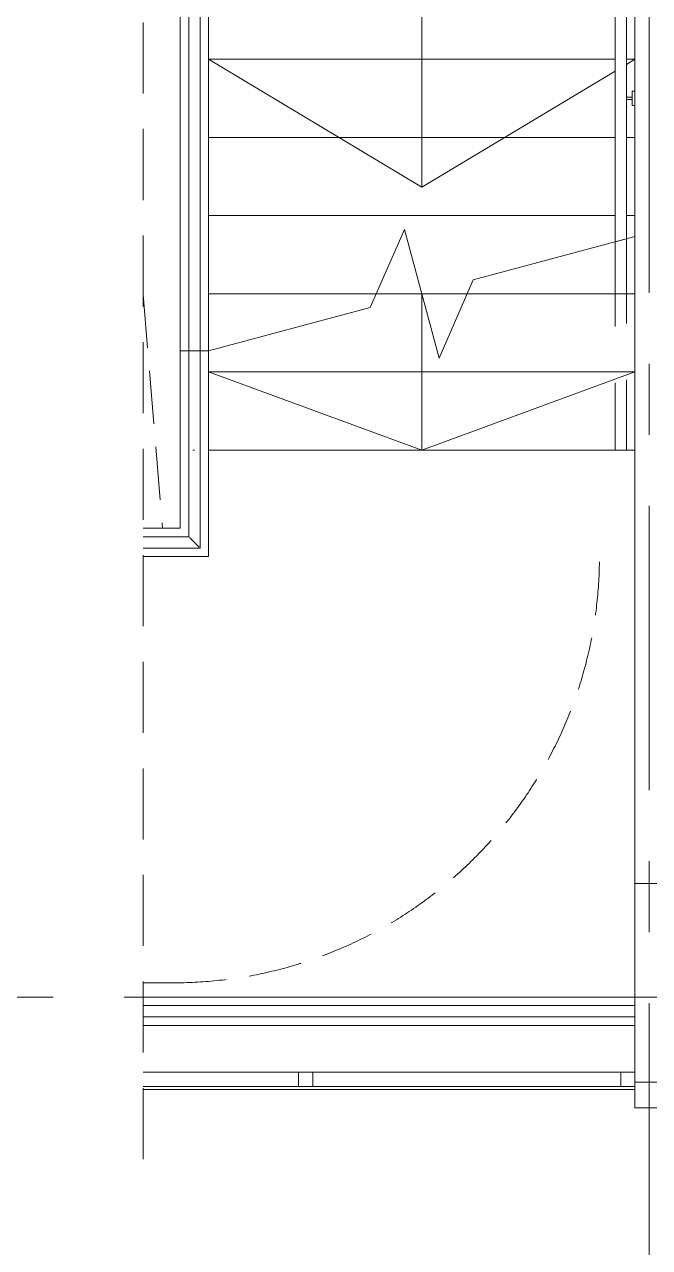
# Model space of a CAD drawing. Header units: millimetres. Extents: x -1834842 to 700335, y -490313101 to 518363.
# Drawn here: x -1243920 to -1241721, y 220288 to 224592 of the extents above; entities that cross this region are included whole.
import ezdxf

# ---------------------------------------------------------------- set-up
doc = ezdxf.new("R2010")
doc.units = ezdxf.units.MM
doc.header["$LTSCALE"] = 0.5
for name, pattern in [('IDA - Grid Line', [3500, 2000, -500, 500, -500]), ('IDA - Hidden 065', [537.5, 375, -162.5]), ('IDA - Hidden 2-1', [750, 500, -250]), ('Overhead', [992.1875, 595.3125, -396.875])]:
    doc.linetypes.add(name, pattern=pattern)
doc.layers.add('0-1', color=8, linetype='Continuous', lineweight=5)
doc.layers.add('S-_COLN----_E-2', color=7, linetype='Continuous', lineweight=9)
doc.layers.add('0-LOWER ROOF', color=7, linetype='Continuous')
for name, color, linetype, lineweight, true_color in [('A-_DETA----_ED-3', 6, 'IDA - Hidden 065', 9, 0xff00ff), ('A-_DETA----_ED-4', 1, 'IDA - Hidden 065', 9, 0xff0000), ('A-_DETA----_ED-5', 6, 'IDA - Hidden 2-1', 9, 0xff00ff), ('A-_HANR----_E', 6, 'Continuous', 9, 0xff00ff), ('A-_HANR----_E3', 6, 'Continuous', 9, 0xff00ff), ('A-_HANR----_E3-1', 6, 'Overhead', 9, 0xff00ff), ('A-_HANR----_E6', 6, 'Continuous', 9, 0xff00ff), ('A-_WALL----_E', 6, 'Continuous', 9, 0xff00ff), ('A-_WALLPRTN_E-1', 6, 'Continuous', 18, 0xff00ff), ('A-_WIND----_E', 6, 'Continuous', 9, 0xff00ff), ('S-_ANOTGRID_E-1', 9, 'IDA - Grid Line', 9, 0x808080), ('S-_STRC----_A', 6, 'Continuous', 9, 0xff00ff), ('S-_STRC----_E', 6, 'Continuous', 9, 0xff00ff)]:
    doc.layers.add(name, color=color, linetype=linetype, lineweight=lineweight, true_color=true_color)

# ---------------------------------------------------------------- blocks, each defined once
blk = doc.blocks.new('1599_DB_A_BLK3_1STGD_R21_rvt-2-BLK 2 LOWER ROOF PLAN')
at = {"layer": 'A-_DETA----_ED-3', "color": 8}
blk.add_line((-169741.4, -127480.4), (-169673.8, -128302.4), dxfattribs=at)
at = {"layer": 'A-_DETA----_ED-4', "color": 8}
blk.add_line((-169741.4, -129902.4), (-169636.4, -129902.4), dxfattribs=at)
blk.add_arc((-169636.4, -128402.4), 1500, 270, 0, dxfattribs=at)
at = {"layer": 'A-_HANR----_E', "color": 8}
for p, q in [((-168041.4, -126785.9), (-168021.4, -126785.9)), ((-168021.4, -126793.9), (-168041.4, -126793.9)), ((-168021.4, -126764.9), (-168011.4, -126764.9)), ((-168021.4, -126814.9), (-168021.4, -126764.9)), ((-168021.4, -126764.9), (-168021.4, -126814.9)), ((-168011.4, -126814.9), (-168011.4, -126764.9)), ((-168011.4, -126764.9), (-168011.4, -126814.9)), ((-168011.4, -126814.9), (-168021.4, -126814.9))]:
    blk.add_line(p, q, dxfattribs=at)
at = {"layer": 'A-_HANR----_E3', "color": 8}
for p, q in [((-169611.4, -125277.4), (-169611.4, -127678.3)), ((-169611.4, -128027.4), (-169611.4, -125277.4)), ((-169511.4, -125277.4), (-169511.4, -127678.3)), ((-169511.4, -128027.4), (-169511.4, -125277.4)), ((-169611.4, -127678.3), (-169511.4, -127678.3)), ((-169576.4, -127678.3), (-169546.4, -127678.3)), ((-169576.4, -127678.3), (-169546.4, -127678.3)), ((-169576.4, -127678.3), (-169546.4, -127678.3)), ((-169576.4, -127678.3), (-169546.4, -127678.3)), ((-169576.4, -127678.3), (-169546.4, -127678.3)), ((-169611.4, -128302.4), (-169611.4, -128027.4)), ((-169511.4, -128402.4), (-169511.4, -128027.4)), ((-169741.4, -128302.4), (-169611.4, -128302.4)), ((-169741.4, -128402.4), (-169511.4, -128402.4))]:
    blk.add_line(p, q, dxfattribs=at)
at = {"layer": 'A-_HANR----_E3-1', "color": 8}
for p, q in [((-168081.4, -127295.2), (-168081.4, -128027.4)), ((-168041.4, -127284.5), (-168041.4, -128027.4)), ((-169581.4, -127678.3), (-169581.4, -128027.4)), ((-169541.4, -127678.3), (-169541.4, -128027.4)), ((-169581.4, -128027.4), (-169581.4, -128332.4)), ((-169541.4, -128027.4), (-169541.4, -128372.4)), ((-168041.4, -128027.4), (-168081.4, -128027.4)), ((-169581.4, -128332.4), (-169741.4, -128332.4)), ((-169541.4, -128372.4), (-169741.4, -128372.4))]:
    blk.add_line(p, q, dxfattribs=at)
at = {"layer": 'A-_HANR----_E6', "color": 8}
for p, q in [((-169581.4, -125277.4), (-169581.4, -127678.3)), ((-169541.4, -125277.4), (-169541.4, -127678.3)), ((-168081.4, -125552.4), (-168081.4, -127295.2)), ((-168041.4, -125552.4), (-168041.4, -127284.5)), ((-168081.4, -127295.2), (-168041.4, -127284.5)), ((-169581.4, -127678.3), (-169541.4, -127678.3)), ((-169581.4, -127678.3), (-169581.4, -128027.4)), ((-169581.4, -127678.3), (-169581.4, -128033.2)), ((-169541.4, -127678.3), (-169541.4, -128027.4)), ((-169541.4, -128033.2), (-169541.4, -127678.3)), ((-169581.4, -128027.4), (-169581.4, -128332.4)), ((-169581.4, -128033.2), (-169581.4, -128332.4)), ((-169541.4, -128027.4), (-169541.4, -128372.4)), ((-169541.4, -128372.4), (-169541.4, -128033.2)), ((-169581.4, -128332.4), (-169741.4, -128332.4)), ((-169581.4, -128332.4), (-169741.4, -128332.4)), ((-169541.4, -128372.4), (-169741.4, -128372.4)), ((-169741.4, -128372.4), (-169541.4, -128372.4)), ((-168011.4, -129982.4), (-169741.4, -129982.4)), ((-168011.4, -129982.4), (-169741.4, -129982.4)), ((-168011.4, -130022.4), (-168011.4, -129982.4)), ((-168011.4, -129985.1), (-168011.4, -130019.7)), ((-168011.4, -130019.7), (-168011.4, -129985.1)), ((-168011.4, -130022.4), (-169741.4, -130022.4)), ((-169741.4, -130022.4), (-168011.4, -130022.4))]:
    blk.add_line(p, q, dxfattribs=at)
blk.add_open_spline([(-169561.4, -128027.4), (-169563.1, -128027.4), (-169564.9, -128027.4), (-169566.5, -128027.6)], degree=3, dxfattribs=at)
for points in [[(-169544.1, -128369.7), (-169544.5, -128369.3), (-169545.2, -128368.5), (-169546.3, -128367.4), (-169547.5, -128366.2), (-169548.8, -128364.9), (-169550.3, -128363.5), (-169551.4, -128362.4), (-169552.5, -128361.2), (-169553.7, -128360), (-169554.9, -128358.8), (-169556.2, -128357.6), (-169557.5, -128356.3), (-169558.8, -128355), (-169560.1, -128353.7), (-169561.4, -128352.4), (-169562.7, -128351.1), (-169564, -128349.8), (-169565.3, -128348.5), (-169566.6, -128347.2), (-169567.8, -128345.9), (-169569, -128344.7), (-169570.2, -128343.5), (-169571.4, -128342.4), (-169572.5, -128341.3), (-169573.9, -128339.8), (-169575.2, -128338.5), (-169576.4, -128337.3), (-169577.5, -128336.2), (-169578.3, -128335.5), (-169578.7, -128335.1)], [(-169578.7, -128335.1), (-169578.3, -128335.5), (-169577.5, -128336.2), (-169576.4, -128337.3), (-169575.2, -128338.5), (-169573.9, -128339.8), (-169572.5, -128341.3), (-169571.4, -128342.4), (-169570.2, -128343.5), (-169569, -128344.7), (-169567.8, -128345.9), (-169566.6, -128347.2), (-169565.3, -128348.5), (-169564, -128349.8), (-169562.7, -128351.1), (-169561.4, -128352.4), (-169560.1, -128353.7), (-169558.8, -128355), (-169557.5, -128356.3), (-169556.2, -128357.6), (-169554.9, -128358.8), (-169553.7, -128360), (-169552.5, -128361.2), (-169551.4, -128362.4), (-169550.3, -128363.5), (-169548.8, -128364.9), (-169547.5, -128366.2), (-169546.3, -128367.4), (-169545.2, -128368.5), (-169544.5, -128369.3), (-169544.1, -128369.7)]]:
    blk.add_open_spline(points, degree=3, knots=[-0.8333333, -0.8333333, -0.8333333, -0.8333333, -0.7916667, -0.7708333, -0.75, -0.7083333, -0.6875, -0.6666667, -0.6458333, -0.625, -0.6041667, -0.5833333, -0.5625, -0.5416667, -0.5208333, -0.5, -0.4791667, -0.4583333, -0.4375, -0.4166667, -0.3958333, -0.375, -0.3541667, -0.3333333, -0.3125, -0.2916667, -0.25, -0.2291667, -0.2083333, -0.1666667, -0.1666667, -0.1666667, -0.1666667], dxfattribs=at)
at = {"layer": 'A-_WALL----_E', "color": 8}
for p, q in [((-169741.4, -130052.4), (-168011.4, -130052.4)), ((-168011.4, -130052.4), (-168011.4, -130252.4)), ((-168011.4, -130277.4), (-169741.4, -130277.4)), ((-168011.4, -130252.4), (-168011.4, -130277.4))]:
    blk.add_line(p, q, dxfattribs=at)
at = {"layer": 'A-_WALLPRTN_E-1', "color": 8}
for p, q in [((-168011.4, -121977.4), (-168011.4, -129382.8)), ((-168011.4, -130127.4), (-168011.4, -129382.8)), ((-168011.4, -130142.4), (-168011.4, -130277.4)), ((-168011.4, -130342.4), (-168011.4, -130277.4)), ((-166511.4, -130342.4), (-168011.4, -130342.4))]:
    blk.add_line(p, q, dxfattribs=at)
at = {"layer": 'A-_WIND----_E', "color": 8}
for p, q in [((-168061.4, -130217.4), (-169741.4, -130217.4)), ((-169144.7, -130217.4), (-169194.7, -130217.4)), ((-169194.7, -130217.4), (-169194.7, -130267.4)), ((-169144.7, -130267.4), (-169144.7, -130217.4)), ((-168061.4, -130217.4), (-168061.4, -130267.4)), ((-168011.4, -130217.4), (-168061.4, -130217.4)), ((-168061.4, -130217.4), (-168061.4, -130267.4)), ((-168011.4, -130267.4), (-168011.4, -130217.4)), ((-169741.4, -130267.4), (-168061.4, -130267.4)), ((-169194.7, -130267.4), (-169144.7, -130267.4)), ((-168061.4, -130267.4), (-168011.4, -130267.4))]:
    blk.add_line(p, q, dxfattribs=at)
at = {"layer": 'S-_COLN----_E-2', "color": 8}
for p, q in [((-167611.4, -129552.4), (-168011.4, -129552.4)), ((-168011.4, -129552.4), (-168011.4, -130252.4)), ((-168011.4, -130252.4), (-167611.4, -130252.4))]:
    blk.add_line(p, q, dxfattribs=at)
at = {"layer": 'S-_STRC----_A', "color": 8}
for p, q in [((-168761.4, -126377.4), (-168761.4, -126652.4)), ((-168761.4, -127102.4), (-169511.4, -126652.4)), ((-168761.4, -126652.4), (-168761.4, -126927.4)), ((-168041.4, -126670.4), (-168011.4, -126652.4)), ((-168761.4, -127102.4), (-168081.4, -126694.4)), ((-168761.4, -126927.4), (-168761.4, -127102.4)), ((-168761.4, -127477.4), (-168761.4, -127752.4)), ((-168761.4, -128027.4), (-169511.4, -127752.4)), ((-168761.4, -127752.4), (-168761.4, -128027.4)), ((-168761.4, -128027.4), (-168011.4, -127752.4))]:
    blk.add_line(p, q, dxfattribs=at)
at = {"layer": 'S-_STRC----_E', "color": 8}
for p, q in [((-169511.4, -126377.4), (-169511.4, -126652.4)), ((-169511.4, -126377.4), (-169511.4, -126652.4)), ((-168011.4, -126377.4), (-168011.4, -126652.4)), ((-168011.4, -126377.4), (-168011.4, -126652.4)), ((-169511.4, -126652.4), (-169511.4, -126927.4)), ((-168081.4, -126652.4), (-169511.4, -126652.4)), ((-169511.4, -126652.4), (-169511.4, -126927.4)), ((-168081.4, -126652.4), (-169511.4, -126652.4)), ((-168011.4, -126652.4), (-168041.4, -126652.4)), ((-168011.4, -126652.4), (-168041.4, -126652.4)), ((-168011.4, -126652.4), (-168011.4, -126927.4)), ((-168011.4, -126652.4), (-168011.4, -126927.4)), ((-169511.4, -126927.4), (-169511.4, -127202.4)), ((-168081.4, -126927.4), (-169511.4, -126927.4)), ((-169511.4, -126927.4), (-169511.4, -127202.4)), ((-168081.4, -126927.4), (-169511.4, -126927.4)), ((-168011.4, -126927.4), (-168041.4, -126927.4)), ((-168011.4, -126927.4), (-168041.4, -126927.4)), ((-168011.4, -126927.4), (-168011.4, -127202.4)), ((-168011.4, -126927.4), (-168011.4, -127202.4)), ((-169511.4, -127202.4), (-169511.4, -127477.4)), ((-168081.4, -127202.4), (-169511.4, -127202.4)), ((-169511.4, -127202.4), (-169511.4, -127477.4)), ((-168081.4, -127202.4), (-169511.4, -127202.4)), ((-168011.4, -127202.4), (-168041.4, -127202.4)), ((-168011.4, -127202.4), (-168041.4, -127202.4)), ((-168011.4, -127202.4), (-168011.4, -127477.4)), ((-168011.4, -127202.4), (-168011.4, -127276.4)), ((-168942.5, -127525.9), (-168822, -127251)), ((-168822, -127251), (-168700.7, -127703.8)), ((-168580.3, -127428.8), (-168011.4, -127276.4)), ((-168700.7, -127703.8), (-168580.3, -127428.8)), ((-169511.4, -127477.4), (-169511.4, -127752.4)), ((-168011.4, -127477.4), (-169511.4, -127477.4)), ((-169511.4, -127477.4), (-169511.4, -127678.3)), ((-168921.2, -127477.4), (-169511.4, -127477.4)), ((-168601.5, -127477.4), (-168761.4, -127477.4)), ((-168011.4, -127477.4), (-168011.4, -127752.4)), ((-169511.4, -127678.3), (-168942.5, -127525.9)), ((-169511.4, -127752.4), (-169511.4, -128027.4)), ((-168011.4, -127752.4), (-169511.4, -127752.4)), ((-168011.4, -127752.4), (-168011.4, -128027.4)), ((-169511.4, -128027.4), (-169511.4, -128402.4)), ((-168011.4, -128027.4), (-169511.4, -128027.4)), ((-168011.4, -129952.4), (-168011.4, -128027.4)), ((-169511.4, -128402.4), (-169741.4, -128402.4)), ((-169741.4, -129952.4), (-168011.4, -129952.4))]:
    blk.add_line(p, q, dxfattribs=at)
blk = doc.blocks.new('M_Break Line - M_Break Line-5931994-BLK 2 LOWER ROOF PLAN')
at = {"layer": 'A-_DETA----_ED-5', "color": 8}
blk.add_line((-8670.3, 0), (-250, 0), dxfattribs=at)
blk = doc.blocks.new('BLK2-LOWER ROOF')
at = {"layer": 'S-_ANOTGRID_E-1'}
for p, q in [((-78664.8, -19724.1), (-78664.8, -132449.9)), ((-85262, -129952.4), (-54403.5, -129952.4))]:
    blk.add_line(p, q, dxfattribs=at)
at = {"layer": '0-1'}
blk.add_blockref('1599_DB_A_BLK3_1STGD_R21_rvt-2-BLK 2 LOWER ROOF PLAN', (89296.6, 0), dxfattribs=at)
at = {"layer": 'A-_DETA----_ED-5', "rotation": 89.9999999999999}
blk.add_blockref('M_Break Line - M_Break Line-5931994-BLK 2 LOWER ROOF PLAN', (-80444.8, -121852.4), dxfattribs=at)

msp = doc.modelspace()

# ---------------------------------------------------------------- block references
at = {"layer": '0-LOWER ROOF', "color": 6}
msp.add_blockref('BLK2-LOWER ROOF', (-1163057.1, 351121.7), dxfattribs=at)

doc.saveas('drawing.dxf')
